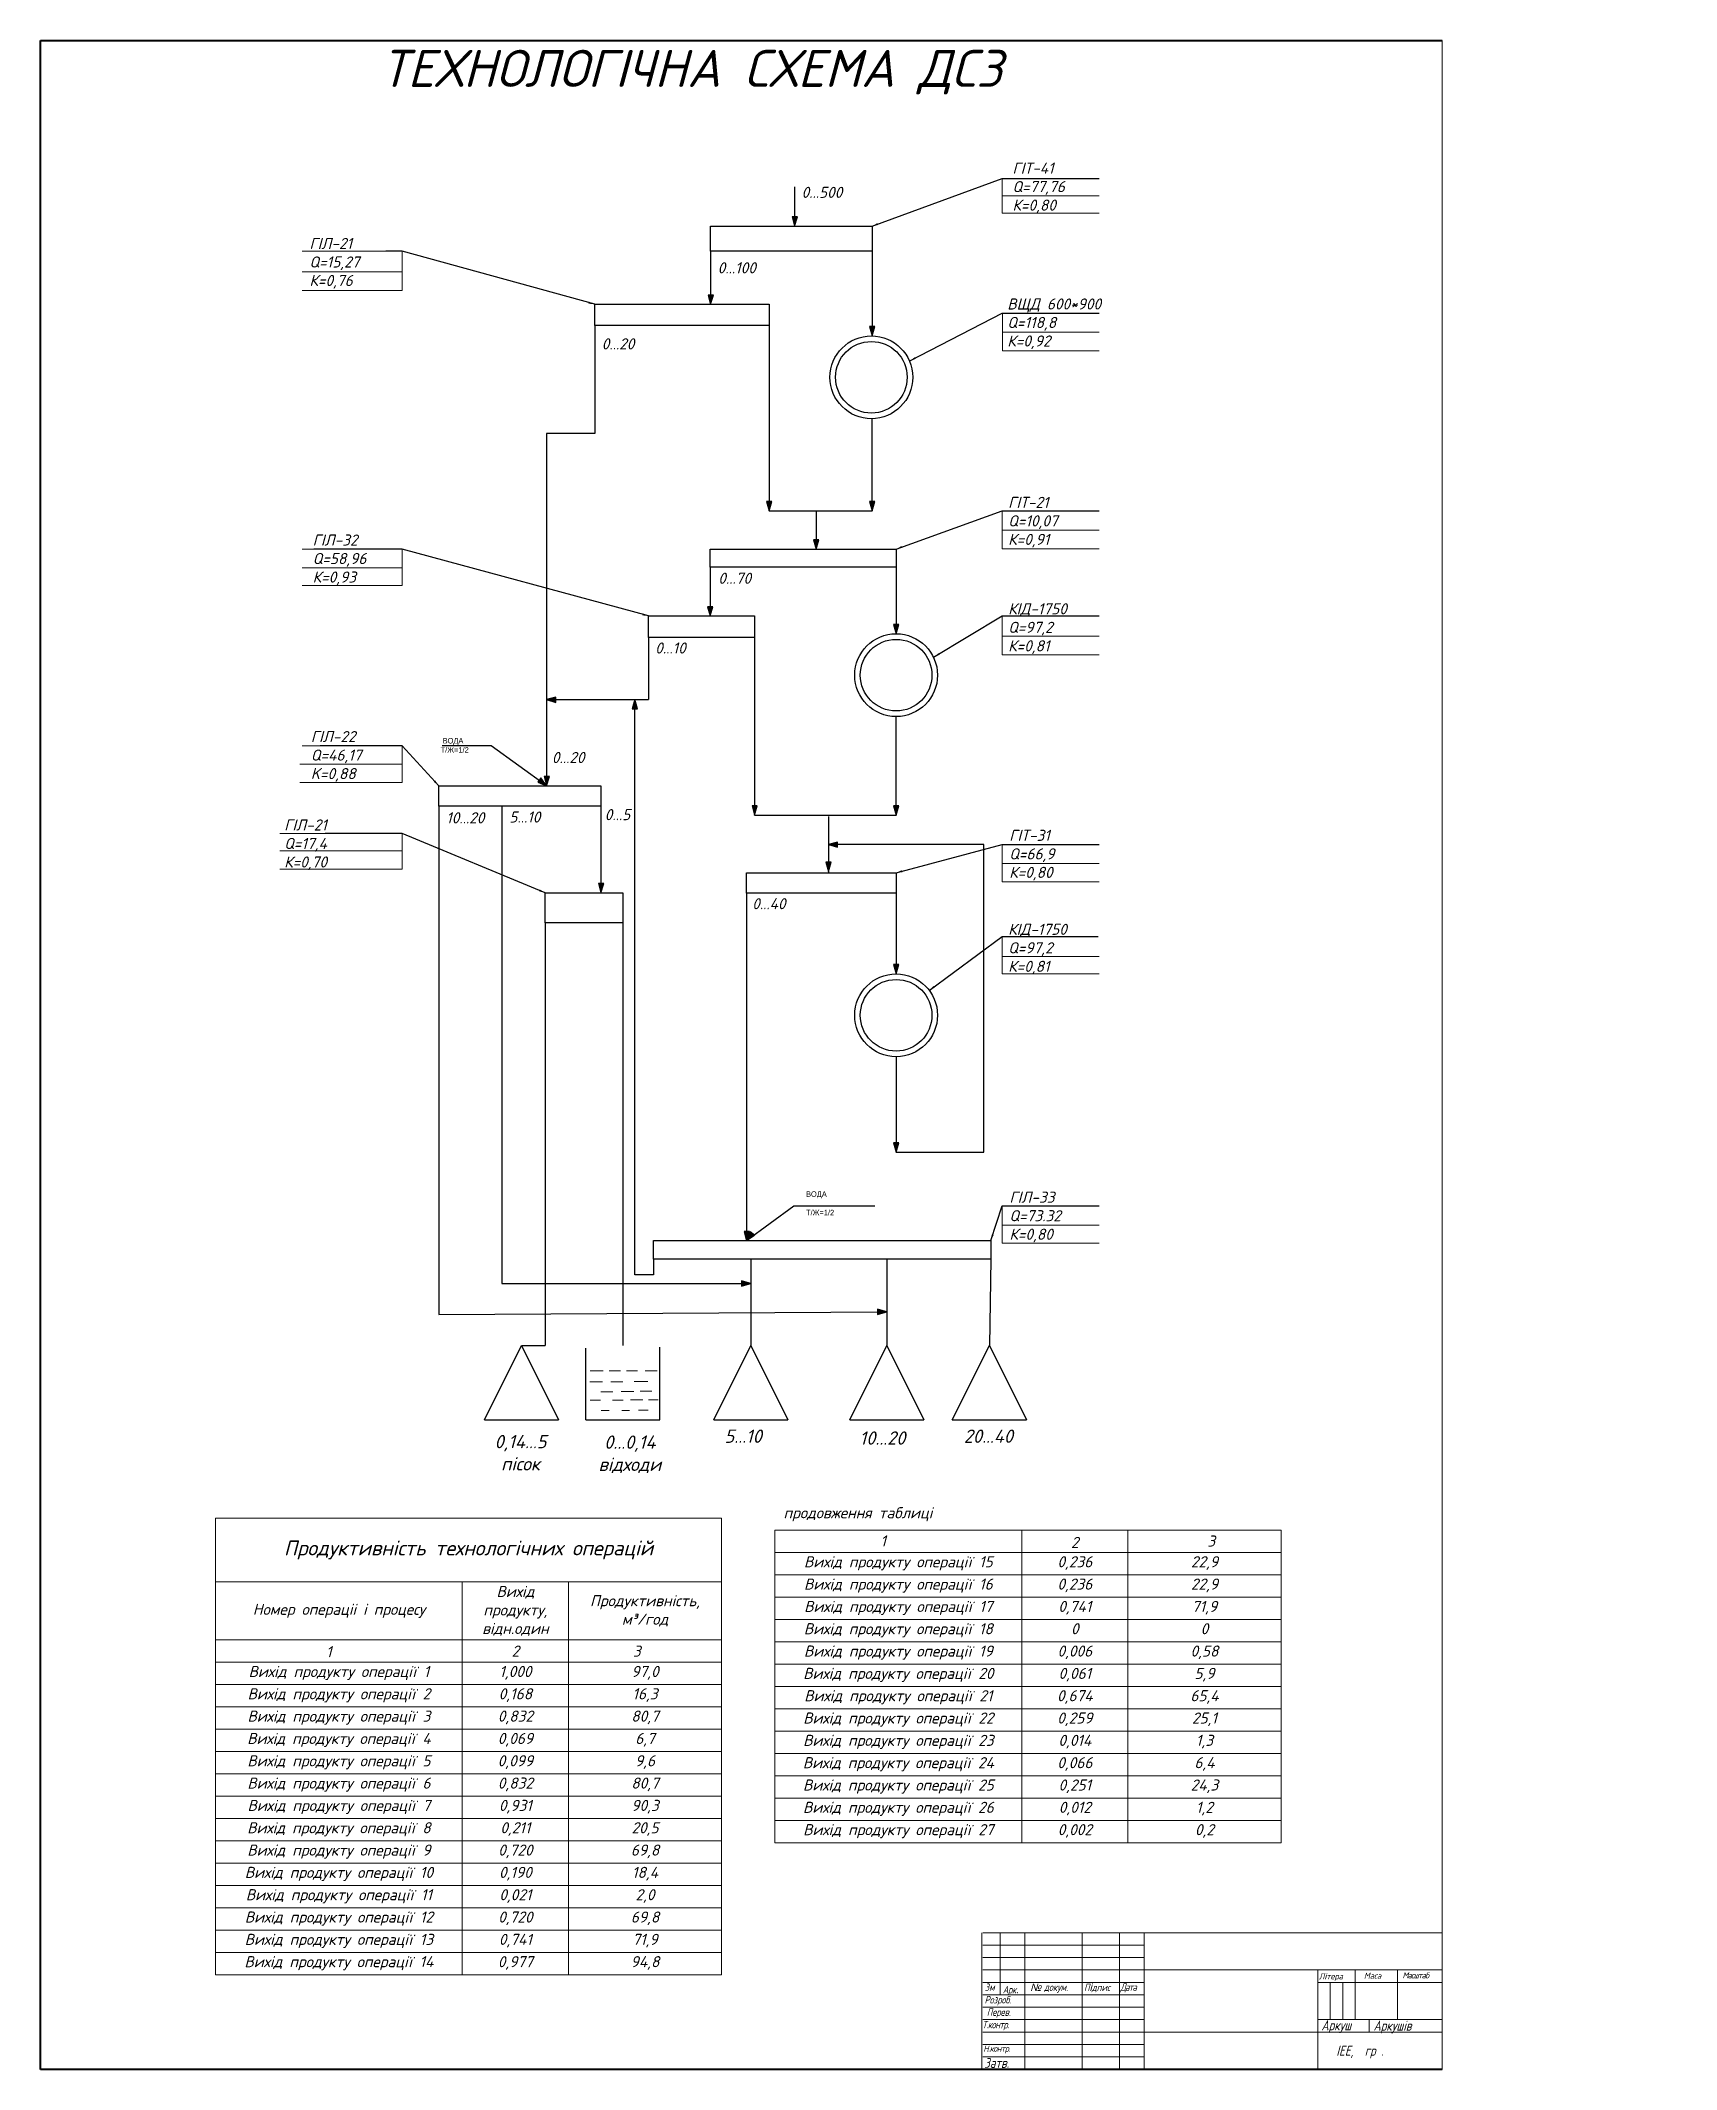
# Paper-space layout 'Layout1 (3)' of a CAD drawing. Header units: millimetres. Extents: x 18 to 680, y 9 to 831.
import ezdxf

# ---------------------------------------------------------------- set-up
doc = ezdxf.new("R2010")
doc.units = ezdxf.units.MM
doc.header["$LTSCALE"] = 2
doc.linetypes.add('K5LT_THIN', pattern=[0])
doc.layers.add('вдб', color=7, linetype='Continuous', lineweight=40)
doc.layers.add('ИМЕНА', color=7, linetype='Continuous')
doc.styles.add('стиль2', font='', dxfattribs={"oblique": 15, "height": 4})
doc.styles.get('стиль2').set_extended_font_data('GOST type A')
doc.dimstyles.new('ISO-25', dxfattribs={"dimtxt": 2.5, "dimasz": 2.5, "dimexe": 1.25, "dimexo": 0.625, "dimtad": 1, "dimtxsty": 'Standard', "dimcen": 2.5, "dimadec": 0, "dimazin": 0, "dimtfac": 1, "dimtmove": 0, "dimatfit": 3, "dimfxl": 1, "dimarcsym": 0})

psp = doc.layouts.new('Layout1 (3)')

# ---------------------------------------------------------------- hatches: boundary and pattern name
at = {"lineweight": 30}
for points in [[(324.24, 759.85), (322.09, 759.85), (323.09, 756.1)], [(290.24, 728.18), (288.1, 728.18), (289.09, 724.43)], [(355.65, 715.38), (353.51, 715.38), (354.5, 711.63)], [(313.94, 644.54), (311.8, 644.54), (312.8, 640.79)], [(355.65, 644.54), (353.51, 644.54), (354.5, 640.79)], [(332.97, 628.97), (330.82, 628.97), (331.82, 625.22)], [(290.02, 601.86), (287.88, 601.86), (288.88, 598.11)], [(365.4, 594.67), (363.26, 594.67), (364.26, 590.92)], [(226.35, 563.08), (226.35, 565.23), (222.6, 564.23)], [(257.29, 560.48), (259.44, 560.48), (258.44, 564.23)], [(220.35, 532.52), (219.03, 530.83), (222.6, 529.31)], [(223.75, 533.06), (221.61, 533.06), (222.6, 529.31)], [(308.02, 521.13), (305.87, 521.13), (306.87, 517.38)], [(365.4, 521.13), (363.26, 521.13), (364.26, 517.38)], [(340.56, 504.36), (340.56, 506.5), (336.81, 505.51)], [(337.96, 498.36), (335.81, 498.36), (336.81, 494.61)], [(245.82, 489.68), (243.67, 489.68), (244.67, 485.93)], [(365.4, 456.81), (363.26, 456.81), (364.26, 453.06)], [(365.4, 384.61), (363.26, 384.61), (364.26, 380.86)], [(304.82, 348.7), (302.67, 348.7), (303.67, 344.95)], [(306.87, 347.21), (305.18, 348.52), (303.67, 344.95)], [(301.66, 328.68), (301.66, 326.53), (305.41, 327.53)], [(356.77, 317.2), (356.77, 315.06), (360.52, 316.05)]]:
    psp.add_hatch(color=256, dxfattribs=at).paths.add_polyline_path(points)

# ---------------------------------------------------------------- linework, layer by layer
at = {"linetype": 'Continuous', "lineweight": 20}
psp.add_line((585.49, 9.06), (585.49, 831.32), dxfattribs=at)
at = {"lineweight": 20}
for p, q in [((407.22, 775.47), (407.22, 768.44)), ((407.22, 768.44), (446.51, 768.44)), ((407.22, 768.44), (407.22, 761.34)), ((407.22, 761.34), (446.51, 761.34)), ((164.07, 745.97), (123.57, 745.97)), ((164.07, 745.97), (164.07, 737.63)), ((164.07, 737.63), (123.57, 737.63)), ((164.07, 737.63), (164.07, 730.02)), ((164.07, 730.02), (123.57, 730.02)), ((407.35, 720.84), (407.35, 705.55)), ((407.22, 713.1), (427.05, 713.1)), ((446.51, 713.1), (407.35, 713.1)), ((407.35, 705.55), (446.51, 705.55)), ((407.22, 640.79), (407.22, 632.85)), ((164.07, 625.22), (123.57, 625.22)), ((164.07, 625.22), (164.07, 617.64)), ((407.22, 632.85), (446.51, 632.85)), ((407.22, 632.85), (407.22, 625.28)), ((407.22, 625.28), (446.51, 625.28)), ((164.07, 617.64), (123.57, 617.64)), ((164.07, 617.64), (164.07, 610.52)), ((164.07, 610.52), (123.57, 610.52)), ((407.22, 598.11), (407.22, 589.94)), ((407.22, 589.94), (446.51, 589.94)), ((407.22, 589.94), (407.22, 582.37)), ((407.22, 582.37), (446.51, 582.37)), ((164.07, 545.48), (123.57, 545.48)), ((164.07, 545.48), (164.07, 538.02)), ((164.07, 538.02), (122.67, 538.02)), ((164.07, 538.02), (164.07, 530.65)), ((164.07, 530.65), (122.67, 530.65)), ((164.07, 509.96), (114.56, 509.96)), ((164.07, 509.96), (164.07, 502.93)), ((164.07, 502.93), (114.56, 502.93)), ((164.07, 502.93), (164.07, 495.57)), ((407.22, 505.51), (407.22, 497.79)), ((164.07, 495.57), (114.56, 495.57)), ((407.22, 497.79), (446.51, 497.79)), ((407.22, 497.79), (407.22, 490.38)), ((407.22, 490.38), (446.51, 490.38)), ((407.22, 468.22), (407.22, 453.06)), ((407.22, 460.15), (446.51, 460.15)), ((407.22, 453.06), (446.49, 453.06)), ((407.22, 359.02), (407.22, 351.23)), ((407.22, 351.23), (446.51, 351.23)), ((407.22, 351.23), (407.22, 343.98)), ((407.22, 343.98), (446.51, 343.98)), ((245.52, 292.21), (240.33, 292.21)), ((252.6, 292.25), (248.01, 292.25)), ((259.52, 292.25), (254.97, 292.25)), ((258.16, 287.84), (263.6, 287.84)), ((267.4, 292.21), (262.61, 292.21)), ((240.21, 287.73), (245.3, 287.73)), ((240.34, 280.28), (244.5, 280.28)), ((244.61, 283.73), (249.53, 283.73)), ((248.72, 287.79), (253.58, 287.79)), ((249.3, 280.33), (253.68, 280.33)), ((252.83, 283.79), (257.98, 283.79)), ((256.58, 280.48), (261.69, 280.48)), ((260.53, 283.91), (265.34, 283.91)), ((263.87, 280.45), (267.81, 280.45)), ((244.68, 276.14), (248, 276.14)), ((253.09, 276.14), (256.18, 276.14)), ((259.92, 276.2), (263.84, 276.2)), ((88.46, 232.48), (188.47, 232.48)), ((88.46, 232.48), (88.46, 206.69)), ((188.47, 232.48), (231.5, 232.48)), ((231.5, 232.48), (293.53, 232.48)), ((293.53, 232.48), (293.53, 206.69)), ((315.16, 227.61), (315.16, 209.51)), ((520.23, 227.61), (315.16, 227.61)), ((415.17, 227.61), (415.17, 209.51)), ((458.2, 227.61), (458.2, 209.51)), ((520.23, 227.61), (520.23, 209.51)), ((520.23, 218.56), (315.16, 218.56)), ((88.46, 206.69), (188.47, 206.69)), ((88.46, 206.69), (88.46, 183.14)), ((188.47, 206.69), (231.5, 206.69)), ((188.47, 206.69), (188.47, 183.14)), ((231.5, 206.69), (293.53, 206.69)), ((231.5, 206.69), (231.5, 183.14)), ((293.53, 206.69), (293.53, 183.14)), ((315.16, 209.51), (415.17, 209.51)), ((315.16, 209.51), (315.16, 200.46)), ((415.17, 209.51), (458.2, 209.51)), ((415.17, 209.51), (415.17, 200.46)), ((458.2, 209.51), (520.23, 209.51)), ((458.2, 209.51), (458.2, 200.46)), ((520.23, 209.51), (520.23, 200.46)), ((315.16, 200.46), (415.17, 200.46)), ((315.16, 200.46), (315.16, 191.42)), ((415.17, 200.46), (458.2, 200.46)), ((415.17, 200.46), (415.17, 191.42)), ((458.2, 200.46), (520.23, 200.46)), ((458.2, 200.46), (458.2, 191.42)), ((520.23, 200.46), (520.23, 191.42)), ((315.16, 191.42), (415.17, 191.42)), ((315.16, 191.42), (315.16, 182.37)), ((415.17, 191.42), (458.2, 191.42)), ((415.17, 191.42), (415.17, 182.37)), ((458.2, 191.42), (520.23, 191.42)), ((458.2, 191.42), (458.2, 182.37)), ((520.23, 191.42), (520.23, 182.37)), ((293.53, 183.14), (88.46, 183.14)), ((88.46, 183.14), (88.46, 174.09)), ((188.47, 183.14), (188.47, 174.09)), ((231.5, 183.14), (231.5, 174.09)), ((293.53, 183.14), (293.53, 174.09)), ((315.16, 182.37), (415.17, 182.37)), ((315.16, 182.37), (315.16, 173.32)), ((415.17, 182.37), (458.2, 182.37)), ((415.17, 182.37), (415.17, 173.32)), ((458.2, 182.37), (520.23, 182.37)), ((458.2, 182.37), (458.2, 173.32)), ((520.23, 182.37), (520.23, 173.32)), ((88.46, 174.09), (188.47, 174.09)), ((88.46, 174.09), (88.46, 165.05)), ((188.47, 174.09), (231.5, 174.09)), ((188.47, 174.09), (188.47, 165.05)), ((231.5, 174.09), (293.53, 174.09)), ((231.5, 174.09), (231.5, 165.05)), ((293.53, 174.09), (293.53, 165.05)), ((315.16, 173.32), (415.17, 173.32)), ((315.16, 173.32), (315.16, 164.27)), ((415.17, 173.32), (458.2, 173.32)), ((415.17, 173.32), (415.17, 164.27)), ((458.2, 173.32), (520.23, 173.32)), ((458.2, 173.32), (458.2, 164.27)), ((520.23, 173.32), (520.23, 164.27)), ((88.46, 165.05), (188.47, 165.05)), ((88.46, 165.05), (88.46, 156)), ((188.47, 165.05), (231.5, 165.05)), ((188.47, 165.05), (188.47, 156)), ((231.5, 165.05), (293.53, 165.05)), ((231.5, 165.05), (231.5, 156)), ((293.53, 165.05), (293.53, 156)), ((315.16, 164.27), (415.17, 164.27)), ((315.16, 164.27), (315.16, 155.23)), ((415.17, 164.27), (458.2, 164.27)), ((415.17, 164.27), (415.17, 155.23)), ((458.2, 164.27), (520.23, 164.27)), ((458.2, 164.27), (458.2, 155.23)), ((520.23, 164.27), (520.23, 155.23)), ((88.46, 156), (188.47, 156)), ((88.46, 156), (88.46, 146.95)), ((188.47, 156), (231.5, 156)), ((188.47, 156), (188.47, 146.95)), ((231.5, 156), (293.53, 156)), ((231.5, 156), (231.5, 146.95)), ((293.53, 156), (293.53, 146.95)), ((315.16, 155.23), (415.17, 155.23)), ((315.16, 155.23), (315.16, 146.18)), ((415.17, 155.23), (458.2, 155.23)), ((415.17, 155.23), (415.17, 146.18)), ((458.2, 155.23), (520.23, 155.23)), ((458.2, 155.23), (458.2, 146.18)), ((520.23, 155.23), (520.23, 146.18)), ((88.46, 146.95), (188.47, 146.95)), ((88.46, 146.95), (88.46, 137.9)), ((188.47, 146.95), (231.5, 146.95)), ((188.47, 146.95), (188.47, 137.9)), ((231.5, 146.95), (293.53, 146.95)), ((231.5, 146.95), (231.5, 137.9)), ((293.53, 146.95), (293.53, 137.9)), ((315.16, 146.18), (415.17, 146.18)), ((315.16, 146.18), (315.16, 137.13)), ((415.17, 146.18), (458.2, 146.18)), ((415.17, 146.18), (415.17, 137.13)), ((458.2, 146.18), (520.23, 146.18)), ((458.2, 146.18), (458.2, 137.13)), ((520.23, 146.18), (520.23, 137.13)), ((88.46, 137.9), (188.47, 137.9)), ((88.46, 137.9), (88.46, 128.86)), ((188.47, 137.9), (231.5, 137.9)), ((188.47, 137.9), (188.47, 128.86)), ((231.5, 137.9), (293.53, 137.9)), ((231.5, 137.9), (231.5, 128.86)), ((293.53, 137.9), (293.53, 128.86)), ((315.16, 137.13), (415.17, 137.13)), ((315.16, 137.13), (315.16, 128.08)), ((415.17, 137.13), (458.2, 137.13)), ((415.17, 137.13), (415.17, 128.08)), ((458.2, 137.13), (520.23, 137.13)), ((458.2, 137.13), (458.2, 128.08)), ((520.23, 137.13), (520.23, 128.08)), ((88.46, 128.86), (188.47, 128.86)), ((88.46, 128.86), (88.46, 119.81)), ((188.47, 128.86), (231.5, 128.86)), ((188.47, 128.86), (188.47, 119.81)), ((231.5, 128.86), (293.53, 128.86)), ((231.5, 128.86), (231.5, 119.81)), ((293.53, 128.86), (293.53, 119.81)), ((315.16, 128.08), (415.17, 128.08)), ((315.16, 128.08), (315.16, 119.04)), ((415.17, 128.08), (458.2, 128.08)), ((415.17, 128.08), (415.17, 119.04)), ((458.2, 128.08), (520.23, 128.08)), ((458.2, 128.08), (458.2, 119.04)), ((520.23, 128.08), (520.23, 119.04)), ((88.46, 119.81), (188.47, 119.81)), ((88.46, 119.81), (88.46, 110.76)), ((188.47, 119.81), (231.5, 119.81)), ((188.47, 119.81), (188.47, 110.76)), ((231.5, 119.81), (293.53, 119.81)), ((231.5, 119.81), (231.5, 110.76)), ((293.53, 119.81), (293.53, 110.76)), ((315.16, 119.04), (415.17, 119.04)), ((315.16, 119.04), (315.16, 109.99)), ((415.17, 119.04), (458.2, 119.04)), ((415.17, 119.04), (415.17, 109.99)), ((458.2, 119.04), (520.23, 119.04)), ((458.2, 119.04), (458.2, 109.99)), ((520.23, 119.04), (520.23, 109.99)), ((88.46, 110.76), (188.47, 110.76)), ((88.46, 110.76), (88.46, 101.71)), ((188.47, 110.76), (231.5, 110.76)), ((188.47, 110.76), (188.47, 101.71)), ((231.5, 110.76), (293.53, 110.76)), ((231.5, 110.76), (231.5, 101.71)), ((293.53, 110.76), (293.53, 101.71)), ((315.16, 109.99), (415.17, 109.99)), ((315.16, 109.99), (315.16, 100.94)), ((415.17, 109.99), (458.2, 109.99)), ((415.17, 109.99), (415.17, 100.94)), ((458.2, 109.99), (520.23, 109.99)), ((458.2, 109.99), (458.2, 100.94)), ((520.23, 109.99), (520.23, 100.94)), ((88.46, 101.71), (188.47, 101.71)), ((88.46, 101.71), (88.46, 92.67)), ((188.47, 101.71), (231.5, 101.71)), ((188.47, 101.71), (188.47, 92.67)), ((231.5, 101.71), (293.53, 101.71)), ((231.5, 101.71), (231.5, 92.67)), ((293.53, 101.71), (293.53, 92.67)), ((315.16, 100.94), (520.23, 100.94)), ((88.46, 92.67), (188.47, 92.67)), ((88.46, 92.67), (88.46, 83.62)), ((188.47, 92.67), (231.5, 92.67)), ((188.47, 92.67), (188.47, 83.62)), ((231.5, 92.67), (293.53, 92.67)), ((231.5, 92.67), (231.5, 83.62)), ((293.53, 92.67), (293.53, 83.62)), ((88.46, 83.62), (188.47, 83.62)), ((88.46, 83.62), (88.46, 74.57)), ((188.47, 83.62), (231.5, 83.62)), ((188.47, 83.62), (188.47, 74.57)), ((231.5, 83.62), (293.53, 83.62)), ((231.5, 83.62), (231.5, 74.57)), ((293.53, 83.62), (293.53, 74.57)), ((88.46, 74.57), (188.47, 74.57)), ((88.46, 74.57), (88.46, 65.52)), ((188.47, 74.57), (231.5, 74.57)), ((188.47, 74.57), (188.47, 65.52)), ((231.5, 74.57), (293.53, 74.57)), ((231.5, 74.57), (231.5, 65.52)), ((293.53, 74.57), (293.53, 65.52)), ((88.46, 65.52), (188.47, 65.52)), ((88.46, 65.52), (88.46, 56.48)), ((188.47, 65.52), (231.5, 65.52)), ((188.47, 65.52), (188.47, 56.48)), ((231.5, 65.52), (293.53, 65.52)), ((231.5, 65.52), (231.5, 56.48)), ((293.53, 65.52), (293.53, 56.48)), ((88.46, 56.48), (188.47, 56.48)), ((88.46, 56.48), (88.46, 47.43)), ((188.47, 56.48), (231.5, 56.48)), ((188.47, 56.48), (188.47, 47.43)), ((231.5, 56.48), (293.53, 56.48)), ((231.5, 56.48), (231.5, 47.43)), ((293.53, 56.48), (293.53, 47.43)), ((88.46, 47.43), (188.47, 47.43)), ((188.47, 47.43), (231.5, 47.43)), ((231.5, 47.43), (293.53, 47.43))]:
    psp.add_line(p, q, dxfattribs=at)
at = {"lineweight": 30}
for p, q in [((323.09, 772.06), (323.09, 756.1)), ((324.24, 759.85), (322.09, 759.85)), ((322.09, 759.85), (323.09, 756.1)), ((323.09, 756.1), (324.24, 759.85)), ((289.09, 745.97), (289.09, 724.43)), ((354.5, 745.97), (354.5, 711.63)), ((290.24, 728.18), (288.1, 728.18)), ((288.1, 728.18), (289.09, 724.43)), ((289.09, 724.43), (290.24, 728.18)), ((242.11, 715.9), (242.11, 672.07)), ((312.8, 715.9), (312.8, 640.79)), ((355.65, 715.38), (353.51, 715.38)), ((353.51, 715.38), (354.5, 711.63)), ((354.5, 711.63), (355.65, 715.38)), ((354.5, 640.79), (354.5, 678.07)), ((222.6, 672.07), (222.6, 529.31)), ((242.11, 672.07), (222.6, 672.07)), ((313.94, 644.54), (311.8, 644.54)), ((311.8, 644.54), (312.8, 640.79)), ((312.8, 640.79), (313.94, 644.54)), ((355.65, 644.54), (353.51, 644.54)), ((353.51, 644.54), (354.5, 640.79)), ((354.5, 640.79), (355.65, 644.54)), ((312.8, 640.79), (354.5, 640.79)), ((331.82, 640.79), (331.82, 625.22)), ((332.97, 628.97), (330.82, 628.97)), ((330.82, 628.97), (331.82, 625.22)), ((331.82, 625.22), (332.97, 628.97)), ((288.88, 617.92), (288.88, 598.11)), ((364.26, 617.92), (364.26, 590.92)), ((290.02, 601.86), (287.88, 601.86)), ((287.88, 601.86), (288.88, 598.11)), ((288.88, 598.11), (290.02, 601.86)), ((365.4, 594.67), (363.26, 594.67)), ((363.26, 594.67), (364.26, 590.92)), ((364.26, 590.92), (365.4, 594.67)), ((263.96, 589.38), (263.96, 564.23)), ((306.87, 589.38), (306.87, 517.38)), ((226.35, 565.23), (222.6, 564.23)), ((222.6, 564.23), (263.96, 564.23)), ((222.6, 564.23), (226.35, 563.08)), ((226.35, 563.08), (226.35, 565.23)), ((258.44, 564.23), (257.29, 560.48)), ((257.29, 560.48), (259.44, 560.48)), ((259.44, 560.48), (258.44, 564.23)), ((258.44, 331.08), (258.44, 564.23)), ((364.26, 517.38), (364.26, 557.35)), ((200.2, 545.48), (180.29, 545.48)), ((222.6, 529.31), (200.2, 545.48)), ((220.35, 532.52), (219.03, 530.83)), ((219.03, 530.83), (222.6, 529.31)), ((222.6, 529.31), (220.35, 532.52)), ((223.75, 533.06), (221.61, 533.06)), ((221.61, 533.06), (222.6, 529.31)), ((222.6, 529.31), (223.75, 533.06)), ((178.92, 520.97), (178.92, 315.06)), ((204.51, 520.97), (204.51, 327.53)), ((244.67, 520.97), (244.67, 485.93)), ((308.02, 521.13), (305.87, 521.13)), ((305.87, 521.13), (306.87, 517.38)), ((306.87, 517.38), (308.02, 521.13)), ((365.4, 521.13), (363.26, 521.13)), ((363.26, 521.13), (364.26, 517.38)), ((364.26, 517.38), (365.4, 521.13)), ((306.87, 517.38), (364.26, 517.38)), ((336.81, 516.8), (336.81, 494.03)), ((340.56, 506.5), (336.81, 505.51)), ((399.82, 505.51), (336.81, 505.51)), ((336.81, 505.51), (340.56, 504.36)), ((340.56, 504.36), (340.56, 506.5)), ((399.82, 380.86), (399.82, 505.51)), ((337.96, 498.36), (335.81, 498.36)), ((335.81, 498.36), (336.81, 494.61)), ((336.81, 494.61), (337.96, 498.36)), ((245.82, 489.68), (243.67, 489.68)), ((243.67, 489.68), (244.67, 485.93)), ((244.67, 485.93), (245.82, 489.68)), ((303.67, 485.74), (303.67, 344.95)), ((364.26, 485.74), (364.26, 453.06)), ((222.08, 473.77), (222.08, 302.42)), ((253.54, 473.77), (253.54, 302.42)), ((365.4, 456.81), (363.26, 456.81)), ((363.26, 456.81), (364.26, 453.06)), ((364.26, 453.06), (365.4, 456.81)), ((364.26, 419.49), (364.26, 380.86)), ((365.4, 384.61), (363.26, 384.61)), ((363.26, 384.61), (364.26, 380.86)), ((364.26, 380.86), (365.4, 384.61)), ((364.26, 380.86), (399.82, 380.86)), ((303.67, 344.95), (322.77, 359.02)), ((322.77, 359.02), (355.6, 359.02)), ((304.82, 348.7), (302.67, 348.7)), ((302.67, 348.7), (303.67, 344.95)), ((303.67, 344.95), (304.82, 348.7)), ((305.18, 348.52), (303.67, 344.95)), ((303.67, 344.95), (306.87, 347.21)), ((306.87, 347.21), (305.18, 348.52)), ((265.95, 337.46), (265.95, 331.08)), ((305.41, 337.46), (305.41, 302.42)), ((360.52, 337.39), (360.52, 302.42)), ((402.6, 337.46), (402.04, 302.42)), ((265.95, 331.08), (258.44, 331.08)), ((204.51, 327.53), (305.41, 327.53)), ((301.66, 328.68), (301.66, 326.53)), ((305.41, 327.53), (301.66, 328.68)), ((301.66, 326.53), (305.41, 327.53)), ((178.92, 315.06), (360.52, 316.05)), ((356.77, 317.2), (356.77, 315.06)), ((360.52, 316.05), (356.77, 317.2)), ((356.77, 315.06), (360.52, 316.05)), ((197.4, 272.38), (212.41, 302.42)), ((212.41, 302.42), (227.44, 272.38)), ((212.41, 302.42), (222.08, 302.42)), ((238.52, 272.38), (238.52, 301.34)), ((268.56, 272.38), (268.56, 301.79)), ((290.39, 272.38), (305.41, 302.42)), ((305.41, 302.42), (320.43, 272.38)), ((345.5, 272.38), (360.52, 302.42)), ((360.52, 302.42), (375.54, 272.38)), ((387.02, 272.38), (402.04, 302.42)), ((402.04, 302.42), (417.06, 272.38)), ((197.4, 272.38), (227.44, 272.38)), ((238.52, 272.38), (268.56, 272.38)), ((290.39, 272.38), (320.43, 272.38)), ((345.5, 272.38), (375.54, 272.38)), ((387.02, 272.38), (417.06, 272.38))]:
    psp.add_line(p, q, dxfattribs=at)
at = {"lineweight": 18}
psp.add_line((399.04, 9.43), (399.04, 64.46), dxfattribs=at)
at = {"color": 7, "linetype": 'Continuous', "lineweight": 20}
for p, q in [((399.39, 64.46), (585.49, 64.46)), ((399.39, 59.43), (464.78, 59.43)), ((406.43, 39.31), (406.43, 64.46)), ((416.49, 9.13), (416.49, 64.46)), ((439.63, 9.13), (439.63, 64.46)), ((454.72, 9.13), (454.72, 64.46)), ((464.78, 9.13), (464.78, 64.46)), ((399.39, 54.4), (464.78, 54.4)), ((399.39, 49.37), (464.78, 49.37)), ((464.78, 49.37), (585.49, 49.37)), ((535.19, 9.13), (535.19, 49.37)), ((550.28, 29.25), (550.28, 49.37)), ((567.38, 29.25), (567.38, 49.37)), ((399.39, 44.34), (464.78, 44.34)), ((535.19, 44.34), (550.28, 44.34)), ((540.19, 29.25), (540.19, 44.34)), ((545.24, 29.25), (545.24, 44.34)), ((550.28, 44.34), (585.49, 44.34)), ((399.39, 39.31), (464.78, 39.31)), ((535.19, 29.25), (585.49, 29.25)), ((555.89, 24.22), (555.89, 29.25)), ((464.78, 24.22), (535.19, 24.22)), ((535.19, 24.22), (585.49, 24.22))]:
    psp.add_line(p, q, dxfattribs=at)
at = {"color": 7, "linetype": 'K5LT_THIN', "lineweight": 18}
for p, q in [((399.39, 34.28), (464.78, 34.28)), ((399.39, 29.25), (464.78, 29.25)), ((399.39, 24.22), (464.78, 24.22)), ((399.39, 19.19), (464.78, 19.19)), ((399.39, 14.16), (464.78, 14.16))]:
    psp.add_line(p, q, dxfattribs=at)
at = {"lineweight": 30}
for points in [[(289.09, 756.1), (354.5, 756.1), (354.5, 745.97), (289.09, 745.97)], [(242.11, 724.43), (312.8, 724.43), (312.8, 715.9), (242.11, 715.9)], [(288.88, 625.22), (364.26, 625.22), (364.26, 617.92), (288.88, 617.92)], [(263.96, 598.11), (306.87, 598.11), (306.87, 589.38), (263.96, 589.38)], [(178.92, 529.31), (244.67, 529.31), (244.67, 520.97), (178.92, 520.97)], [(303.67, 494.03), (364.26, 494.03), (364.26, 485.74), (303.67, 485.74)], [(222.08, 485.93), (253.54, 485.93), (253.54, 473.77), (222.08, 473.77)], [(265.95, 344.95), (402.6, 344.95), (402.6, 337.46), (265.95, 337.46)]]:
    psp.add_lwpolyline(points, close=True, dxfattribs=at)
for centre, radius in [((354.23, 694.85), 16.78), ((354.23, 694.85), 14.51), ((364.26, 574.13), 16.78), ((364.26, 574.13), 14.51), ((364.26, 436.28), 16.78), ((364.26, 436.28), 14.51)]:
    psp.add_circle(centre, radius, dxfattribs=at)
at = {"layer": 'вдб'}
for p, q in [((17.58, 9.06), (17.58, 831.32)), ((17.58, 831.32), (585.49, 831.32)), ((585.49, 9.06), (17.58, 9.06))]:
    psp.add_line(p, q, dxfattribs=at)

# ---------------------------------------------------------------- texts
at = {"style": 'стиль2', "oblique": 15}
for s, p in [('IЕЕ,', (542.67, 14.64)), ('гр', (554.17, 14.64)), ('. ', (560.89, 14.64))]:
    psp.add_text(s, height=4.024, dxfattribs=at).set_placement(p)
at = {"color": 0, "lineweight": 20, "insert": (155.57, 827.55), "char_height": 15, "width": 316.5785, "attachment_point": 1}
psp.add_mtext('{\\fISOCPEUR|b0|i1|c204|p34;ТЕХНОЛОГІЧНА СХЕМА ДСЗ}', dxfattribs=at)
at = {"lineweight": 30}
for s, insert, char_height, width, attachment_point in [('{\\fISOCPEUR|b0|i1|c204|p34;ГIТ-41 \\PQ=77,76\\PК=0,80\\fISOCPEUR|b0|i1|c0|p34;}', (411.4, 781.88), 4.5, 32.15, 1), ('{\\fISOCPEUR|b0|i1|c0|p34; 0...500}', (323.09, 772.06), 4.5, 28.2478, 1), ('{\\fISOCPEUR|b0|i1|c204|p34;ГIЛ-21\\PQ=15,27\\PК=0,76\\fISOCPEUR|b0|i1|c0|p34;}', (126.52, 751.34), 4.5, 38.4927, 1), ('{\\fISOCPEUR|b0|i1|c0|p34; 0...100}', (289.09, 741.47), 4.5, 31.2398, 1), ('{\\fISOCPEUR|b0|i1|c204|p34;ВЩД\\fISOCPEUR|b0|i1|c0|p34; 6\\fISOCPEUR|b0|i1|c204|p34;00*\\fISOCPEUR|b0|i1|c0|p34;900\\fISOCPEUR|b0|i1|c204|p34;\\PQ=\\fISOCPEUR|b0|i1|c0|p34;1\\fISOCPEUR|b0|i1|c204|p34;1\\fISOCPEUR|b0|i1|c0|p34;8\\fISOCPEUR|b0|i1|c204|p34;,8\\PК=0,92}', (409.3, 726.82), 4.5, 60.3988, 1), ('{\\fISOCPEUR|b0|i1|c0|p34; 0...20}', (242.11, 710.66), 4.5, 33.4713, 1), ('{\\fISOCPEUR|b0|i1|c204|p34;ГIТ-21\\PQ=10,07\\PК=0,91\\fISOCPEUR|b0|i1|c0|p34;}', (409.66, 646.41), 4.5, 35.3667, 1), ('{\\fISOCPEUR|b0|i1|c204|p34;ГIЛ-\\fISOCPEUR|b0|i1|c0|p34;3\\fISOCPEUR|b0|i1|c204|p34;2\\PQ=58,96\\PК=0,93\\fISOCPEUR|b0|i1|c0|p34;}', (127.82, 631.15), 4.5, 36.4376, 1), ('{\\fISOCPEUR|b0|i1|c0|p34; 0...70}', (289.33, 615.65), 4.5, 28.7657, 1), ('{\\fISOCPEUR|b0|i1|c204|p34;КIД\\fISOCPEUR|b0|i1|c0|p34;-1750\\fISOCPEUR|b0|i1|c204|p34;\\PQ=\\fISOCPEUR|b0|i1|c0|p34;97\\fISOCPEUR|b0|i1|c204|p34;,2\\PК=0,81\\fISOCPEUR|b0|i1|c0|p34;}', (409.66, 603.27), 4.5, 39.1667, 1), ('{\\fISOCPEUR|b0|i1|c0|p34; 0...10}', (263.76, 587.39), 4.5, 27.4873, 1), ('{\\fISOCPEUR|b0|i1|c204|p34;ГIЛ-\\fISOCPEUR|b0|i1|c0|p34;22\\fISOCPEUR|b0|i1|c204|p34;\\PQ=\\fISOCPEUR|b0|i1|c0|p34;46\\fISOCPEUR|b0|i1|c204|p34;,\\fISOCPEUR|b0|i1|c0|p34;17\\fISOCPEUR|b0|i1|c204|p34;\\PK=0,88\\fISOCPEUR|b0|i1|c0|p34;}', (127.09, 551.49), 4.5, 37.5517, 1), ('      \\P    ВОДА\\P   Т/Ж=1/2', (177.18, 552.45), 2.25, 24.6767, 1), ('{\\fISOCPEUR|b0|i1|c0|p34;0...20}', (224.77, 543), 4.5, 31.9619, 1), ('{\\fISOCPEUR|b0|i1|c0|p34;10...20}', (181.94, 518.57), 4.5, 22.2689, 1), ('{\\fISOCPEUR|b0|i1|c0|p34;5...10}', (207.51, 518.89), 4.5, 29.0854, 1), ('{\\fISOCPEUR|b0|i1|c0|p34;0...5}', (246.18, 519.85), 4.5, 23.0126, 1), ('{\\fISOCPEUR|b0|i1|c204|p34;ГІЛ-21 \\PQ=17,4\\PК=0,70\\fISOCPEUR|b0|i1|c0|p34;}', (116.28, 515.67), 4.5, 49.0422, 1), ('{\\fISOCPEUR|b0|i1|c204|p34;ГIТ-31\\PQ=66,9\\PК=0,80\\fISOCPEUR|b0|i1|c0|p34;}', (410.08, 511.46), 4.5, 36.4327, 1), ('{\\fISOCPEUR|b0|i1|c0|p34; 0...40}', (303.07, 483.76), 4.5, 33.8796, 1), ('{\\fISOCPEUR|b0|i1|c204|p34;КIД\\fISOCPEUR|b0|i1|c0|p34;-1750\\fISOCPEUR|b0|i1|c204|p34;\\PQ=\\fISOCPEUR|b0|i1|c0|p34;97\\fISOCPEUR|b0|i1|c204|p34;,2\\PК=0,81\\fISOCPEUR|b0|i1|c0|p34;}', (409.66, 473.38), 4.5, 39.1667, 1), ('ВОДА\\P\\PТ/Ж=1/2', (327.77, 364.95), 2.25, 30.6589, 1), ('{\\fISOCPEUR|b0|i1|c204|p34;ГIЛ-33\\PQ=73.32\\PК=0,80\\fISOCPEUR|b0|i1|c0|p34;}', (410.16, 364.81), 4.5, 34.6169, 1), ('{\\fISOCPEUR|b0|i1|c0|p34;0,14...5\\P\\fISOCPEUR|b0|i1|c204|p34;п\\fISOCPEUR|b0|i1|c0|p34;i\\fISOCPEUR|b0|i1|c204|p34;сок}', (212.06, 266.21), 5.4, 40.3669, 2), ('{\\fISOCPEUR|b0|i1|c0|p34;0...0,14\\P\\fISOCPEUR|b0|i1|c204|p34;в\\fISOCPEUR|b0|i1|c0|p34;i\\fISOCPEUR|b0|i1|c204|p34;дходи}', (256.36, 266), 5.4, 42.3634, 2), ('{\\fISOCPEUR|b0|i1|c0|p34;5...10}', (294.73, 268.4), 5.4, 31.5313, 1), ('{\\fISOCPEUR|b0|i1|c0|p34;10...20}', (349.44, 267.65), 5.4, 32.1545, 1), ('{\\fISOCPEUR|b0|i1|c0|p34;20...40}', (391.69, 268.4), 5.4, 25.6737, 1)]:
    psp.add_mtext(s, dxfattribs=dict(at, insert=insert, char_height=char_height, width=width, attachment_point=attachment_point))
at = {"lineweight": 20}
for s, insert, char_height, width, attachment_point in [('{\\fISOCPEUR|b0|i1|c204|p34;продовження таблиці}', (348.79, 236.92), 4.5, 97.0128, 2), ('{\\fISOCPEUR|b0|i1|c204|p34;Продуктивнiсть технологiчних операцiй\\fISOCPEUR|b0|i1|c0|p34;}', (190.99, 219.58), 6, 202.0664, 5), ('{\\fISOCPEUR|b0|i1|c0|p34;1}', (359.05, 225.49), 4.5, 40.0315, 2), ('{\\fISOCPEUR|b0|i1|c0|p34;2}', (436.69, 224.91), 4.5, 40.0315, 2), ('{\\fISOCPEUR|b0|i1|c0|p34;3}', (491.96, 225.45), 4.5, 40.0315, 2), ('{\\fISOCPEUR|b0|i1|c204|p34;Вихід продукту операції 15}', (365.17, 217.06), 4.5, 97.0128, 2), ('{\\fISOCPEUR|b0|i1|c204|p34;0,236}', (436.69, 217.06), 4.5, 40.0315, 2), ('{\\fISOCPEUR|b0|i1|c204|p34;22,9}', (489.22, 217.06), 4.5, 59.022, 2), ('{\\fISOCPEUR|b0|i1|c204|p34;Вихід продукту операції 16}', (365.17, 208.01), 4.5, 97.0128, 2), ('{\\fISOCPEUR|b0|i1|c204|p34;0,236}', (436.69, 208.01), 4.5, 40.0315, 2), ('{\\fISOCPEUR|b0|i1|c204|p34;22,9}', (489.22, 208.01), 4.5, 59.022, 2), ('{\\fISOCPEUR|b0|i1|c204|p34;Номер операцii i процесу\\fISOCPEUR|b0|i1|c0|p34;}', (138.47, 194.92), 4.5, 97.0128, 5), ('{\\fISOCPEUR|b0|i1|c204|p34;Вихiд продукту, вiдн.один\\fISOCPEUR|b0|i1|c0|p34;}', (209.99, 194.92), 4.5, 40.0315, 5), ('{\\fISOCPEUR|b0|i1|c204|p34;Продуктивнiсть, \\Pм³/год}', (262.52, 194.92), 4.5, 59.022, 5), ('{\\fISOCPEUR|b0|i1|c204|p34;Вихід продукту операції \\fISOCPEUR|b0|i1|c0|p34;17}', (365.17, 198.96), 4.5, 97.0128, 2), ('{\\fISOCPEUR|b0|i1|c204|p34;0,741}', (436.69, 198.96), 4.5, 40.0315, 2), ('{\\fISOCPEUR|b0|i1|c204|p34;71,9}', (489.22, 198.96), 4.5, 59.022, 2), ('{\\fISOCPEUR|b0|i1|c204|p34;Вихід продукту операції \\fISOCPEUR|b0|i1|c0|p34;18}', (365.17, 189.92), 4.5, 97.0128, 2), ('{\\fISOCPEUR|b0|i1|c204|p34;0}', (436.69, 189.92), 4.5, 40.0315, 2), ('{\\fISOCPEUR|b0|i1|c204|p34;0}', (489.22, 189.92), 4.5, 59.022, 2), ('{\\fISOCPEUR|b0|i1|c204|p34;1}', (134.42, 180.61), 4.5, 40.0315, 2), ('{\\fISOCPEUR|b0|i1|c0|p34;2}', (209.99, 180.84), 4.5, 40.0315, 2), ('{\\fISOCPEUR|b0|i1|c0|p34;3}', (259.18, 180.84), 4.5, 40.0315, 2), ('{\\fISOCPEUR|b0|i1|c204|p34;Вихід продукту операції \\fISOCPEUR|b0|i1|c0|p34;19}', (365.17, 180.87), 4.5, 97.0128, 2), ('{\\fISOCPEUR|b0|i1|c204|p34;0,006}', (436.69, 180.87), 4.5, 40.0315, 2), ('{\\fISOCPEUR|b0|i1|c204|p34;0,58}', (489.22, 180.87), 4.5, 59.022, 2), ('{\\fISOCPEUR|b0|i1|c204|p34;Вихід продукту операції 1}', (138.47, 172.59), 4.5, 97.0128, 2), ('{\\fISOCPEUR|b0|i1|c204|p34;1,000}', (209.99, 172.59), 4.5, 40.0315, 2), ('{\\fISOCPEUR|b0|i1|c0|p34;97\\fISOCPEUR|b0|i1|c204|p34;,\\fISOCPEUR|b0|i1|c0|p34;0}', (262.52, 172.59), 4.5, 59.022, 2), ('{\\fISOCPEUR|b0|i1|c204|p34;Вихід продукту операції \\fISOCPEUR|b0|i1|c0|p34;20}', (365.17, 171.82), 4.5, 97.0128, 2), ('{\\fISOCPEUR|b0|i1|c204|p34;0,061}', (436.69, 171.82), 4.5, 40.0315, 2), ('{\\fISOCPEUR|b0|i1|c204|p34;5,9}', (489.22, 171.82), 4.5, 59.022, 2), ('{\\fISOCPEUR|b0|i1|c204|p34;Вихід продукту операції 2}', (138.47, 163.55), 4.5, 97.0128, 2), ('{\\fISOCPEUR|b0|i1|c0|p34;0\\fISOCPEUR|b0|i1|c204|p34;,\\fISOCPEUR|b0|i1|c0|p34;168}', (209.99, 163.55), 4.5, 40.0315, 2), ('{\\fISOCPEUR|b0|i1|c204|p34;16,3}', (262.52, 163.55), 4.5, 59.022, 2), ('{\\fISOCPEUR|b0|i1|c204|p34;Вихід продукту операції \\fISOCPEUR|b0|i1|c0|p34;21}', (365.17, 162.77), 4.5, 97.0128, 2), ('{\\fISOCPEUR|b0|i1|c204|p34;0,674}', (436.69, 162.77), 4.5, 40.0315, 2), ('{\\fISOCPEUR|b0|i1|c204|p34;65,4}', (489.22, 162.77), 4.5, 59.022, 2), ('{\\fISOCPEUR|b0|i1|c204|p34;Вихід продукту операції 3}', (138.47, 154.5), 4.5, 97.0128, 2), ('{\\fISOCPEUR|b0|i1|c204|p34;0,832}', (209.99, 154.5), 4.5, 40.0315, 2), ('{\\fISOCPEUR|b0|i1|c204|p34;80,7}', (262.52, 154.5), 4.5, 59.022, 2), ('{\\fISOCPEUR|b0|i1|c204|p34;Вихід продукту операції \\fISOCPEUR|b0|i1|c0|p34;22}', (365.17, 153.73), 4.5, 97.0128, 2), ('{\\fISOCPEUR|b0|i1|c204|p34;0,259}', (436.69, 153.73), 4.5, 40.0315, 2), ('{\\fISOCPEUR|b0|i1|c204|p34;25,1}', (489.22, 153.73), 4.5, 59.022, 2), ('{\\fISOCPEUR|b0|i1|c204|p34;Вихід продукту операції 4}', (138.47, 145.45), 4.5, 97.0128, 2), ('{\\fISOCPEUR|b0|i1|c204|p34;0,069}', (209.99, 145.45), 4.5, 40.0315, 2), ('{\\fISOCPEUR|b0|i1|c204|p34;6,7}', (262.52, 145.45), 4.5, 59.022, 2), ('{\\fISOCPEUR|b0|i1|c204|p34;Вихід продукту операції \\fISOCPEUR|b0|i1|c0|p34;23}', (365.17, 144.68), 4.5, 97.0128, 2), ('{\\fISOCPEUR|b0|i1|c204|p34;0,014}', (436.69, 144.68), 4.5, 40.0315, 2), ('{\\fISOCPEUR|b0|i1|c204|p34;1,3}', (489.22, 144.68), 4.5, 59.022, 2), ('{\\fISOCPEUR|b0|i1|c204|p34;Вихід продукту операції 5}', (138.47, 136.4), 4.5, 97.0128, 2), ('{\\fISOCPEUR|b0|i1|c204|p34;0,099}', (209.99, 136.4), 4.5, 40.0315, 2), ('{\\fISOCPEUR|b0|i1|c204|p34;9,6}', (262.52, 136.4), 4.5, 59.022, 2), ('{\\fISOCPEUR|b0|i1|c204|p34;Вихід продукту операції \\fISOCPEUR|b0|i1|c0|p34;24}', (365.17, 135.63), 4.5, 97.0128, 2), ('{\\fISOCPEUR|b0|i1|c204|p34;0,066}', (436.69, 135.63), 4.5, 40.0315, 2), ('{\\fISOCPEUR|b0|i1|c204|p34;6,4}', (489.22, 135.63), 4.5, 59.022, 2), ('{\\fISOCPEUR|b0|i1|c204|p34;Вихід продукту операції 6}', (138.47, 127.36), 4.5, 97.0128, 2), ('{\\fISOCPEUR|b0|i1|c204|p34;0,832}', (209.99, 127.36), 4.5, 40.0315, 2), ('{\\fISOCPEUR|b0|i1|c204|p34;80,7}', (262.52, 127.36), 4.5, 59.022, 2), ('{\\fISOCPEUR|b0|i1|c204|p34;Вихід продукту операції \\fISOCPEUR|b0|i1|c0|p34;25}', (365.17, 126.58), 4.5, 97.0128, 2), ('{\\fISOCPEUR|b0|i1|c204|p34;0,251}', (436.69, 126.58), 4.5, 40.0315, 2), ('{\\fISOCPEUR|b0|i1|c204|p34;24,3}', (489.22, 126.58), 4.5, 59.022, 2), ('{\\fISOCPEUR|b0|i1|c204|p34;Вихід продукту операції 7}', (138.47, 118.31), 4.5, 97.0128, 2), ('{\\fISOCPEUR|b0|i1|c204|p34;0,931}', (209.99, 118.31), 4.5, 40.0315, 2), ('{\\fISOCPEUR|b0|i1|c204|p34;90,3}', (262.52, 118.31), 4.5, 59.022, 2), ('{\\fISOCPEUR|b0|i1|c204|p34;Вихід продукту операції \\fISOCPEUR|b0|i1|c0|p34;26}', (365.17, 117.54), 4.5, 97.0128, 2), ('{\\fISOCPEUR|b0|i1|c204|p34;0,012}', (436.69, 117.54), 4.5, 40.0315, 2), ('{\\fISOCPEUR|b0|i1|c204|p34;1,2}', (489.22, 117.54), 4.5, 59.022, 2), ('{\\fISOCPEUR|b0|i1|c204|p34;Вихід продукту операції 8}', (138.47, 109.26), 4.5, 97.0128, 2), ('{\\fISOCPEUR|b0|i1|c204|p34;0,211}', (209.99, 109.26), 4.5, 40.0315, 2), ('{\\fISOCPEUR|b0|i1|c204|p34;20,5}', (262.52, 109.26), 4.5, 59.022, 2), ('{\\fISOCPEUR|b0|i1|c204|p34;Вихід продукту операції \\fISOCPEUR|b0|i1|c0|p34;27}', (365.17, 108.49), 4.5, 97.0128, 2), ('{\\fISOCPEUR|b0|i1|c204|p34;0,002}', (436.69, 108.49), 4.5, 40.0315, 2), ('{\\fISOCPEUR|b0|i1|c204|p34;0,2}', (489.22, 108.49), 4.5, 59.022, 2), ('{\\fISOCPEUR|b0|i1|c204|p34;Вихід продукту операції 9}', (138.47, 100.21), 4.5, 97.0128, 2), ('{\\fISOCPEUR|b0|i1|c204|p34;0,720}', (209.99, 100.21), 4.5, 40.0315, 2), ('{\\fISOCPEUR|b0|i1|c204|p34;69,8}', (262.52, 100.21), 4.5, 59.022, 2), ('{\\fISOCPEUR|b0|i1|c204|p34;Вихід продукту операції 10}', (138.47, 91.17), 4.5, 97.0128, 2), ('{\\fISOCPEUR|b0|i1|c204|p34;0,190}', (209.99, 91.17), 4.5, 40.0315, 2), ('{\\fISOCPEUR|b0|i1|c204|p34;18,4}', (262.52, 91.17), 4.5, 59.022, 2), ('{\\fISOCPEUR|b0|i1|c204|p34;Вихід продукту операції 11}', (138.47, 82.12), 4.5, 97.0128, 2), ('{\\fISOCPEUR|b0|i1|c204|p34;0,021}', (209.99, 82.12), 4.5, 40.0315, 2), ('{\\fISOCPEUR|b0|i1|c204|p34;2,0}', (262.52, 82.12), 4.5, 59.022, 2), ('{\\fISOCPEUR|b0|i1|c204|p34;Вихід продукту операції 12}', (138.47, 73.07), 4.5, 97.0128, 2), ('{\\fISOCPEUR|b0|i1|c204|p34;0,720}', (209.99, 73.07), 4.5, 40.0315, 2), ('{\\fISOCPEUR|b0|i1|c204|p34;69,8}', (262.52, 73.07), 4.5, 59.022, 2), ('{\\fISOCPEUR|b0|i1|c204|p34;Вихід продукту операції 13}', (138.47, 64.02), 4.5, 97.0128, 2), ('{\\fISOCPEUR|b0|i1|c204|p34;0,741}', (209.99, 64.02), 4.5, 40.0315, 2), ('{\\fISOCPEUR|b0|i1|c204|p34;71,9}', (262.52, 64.02), 4.5, 59.022, 2), ('{\\fISOCPEUR|b0|i1|c204|p34;Вихід продукту операції 14}', (138.47, 54.98), 4.5, 97.0128, 2), ('{\\fISOCPEUR|b0|i1|c204|p34;0,977}', (209.99, 54.98), 4.5, 40.0315, 2), ('{\\fISOCPEUR|b0|i1|c204|p34;94,8}', (262.52, 54.98), 4.5, 59.022, 2)]:
    psp.add_mtext(s, dxfattribs=dict(at, insert=insert, char_height=char_height, width=width, attachment_point=attachment_point))
at = {"color": 7, "attachment_point": 1, "style": 'стиль2'}
for s, insert, char_height in [('Зм', (400.19, 43.88), 3), ('{\\H0.74555x;\\T0.95;Арк\\H1.3413x;.}', (407.46, 43.92), 4.0239), ('{\\fArial|b0|i0|c0|p34;№ }докум.', (418.56, 43.88), 3), ('П{\\fArial|b0|i0|c204|p34;і}дпис', (440.41, 43.8), 3), ('{\\T0.75;Дата}', (455.13, 43.92), 3), ('Л{\\fArial|b0|i0|c204|p34;і}тера', (535.61, 48.06), 2.5), ('Маса', (553.82, 48.29), 2.5), ('{\\T0.8;Масштаб}', (569.45, 48.44), 2.5), ('Розроб.', (400.11, 38.78), 3), ('Перев.', (401, 33.78), 3), ('{\\T0.9;Т.контр.}', (399.17, 28.72), 3), ('Аркуш', (536.61, 28.95), 4.024), ('Аркушів', (557.7, 28.8), 4.024), ('{\\T0.9;Н.контр.}', (399.6, 18.77), 2.5), ('Затв.', (399.94, 13.72), 4.024)]:
    psp.add_mtext(s, dxfattribs=dict(at, insert=insert, char_height=char_height))
at = {"layer": 'ИМЕНА', "color": 7, "linetype": 'Continuous', "insert": (680.46, 195.47), "char_height": 4, "width": 39.9722, "attachment_point": 1}
psp.add_mtext('\\pt84;{\\fTimes New Roman|b1|i0|c204|p18;   }', dxfattribs=at)

# ---------------------------------------------------------------- leaders
at = {"lineweight": 20}
for points in [[(354.5, 756.1), (407.22, 775.47), (446.51, 775.47)], [(242.11, 724.43), (164.07, 745.97), (157.48, 745.97)], [(369.78, 701.49), (407.22, 720.84), (446.51, 720.84)], [(364.26, 625.22), (407.22, 640.79), (446.51, 640.79)], [(263.96, 598.11), (164.07, 625.22), (128.28, 625.22)], [(379.48, 581.4), (407.22, 598.11), (446.51, 598.11)], [(178.92, 529.31), (164.07, 545.48), (130.89, 545.48)], [(222.08, 485.93), (164.07, 509.96), (132.92, 509.96)], [(364.26, 494.03), (407.22, 505.51), (446.51, 505.51)], [(377.69, 446.34), (407.22, 468.22), (446.16, 468.22)], [(402.6, 344.95), (407.22, 359.02), (446.51, 359.02)]]:
    psp.add_leader(points, dimstyle='ISO-25', override={"dimgap": 0.625, "dimtad": 0}, dxfattribs=at)

doc.saveas('drawing.dxf')
